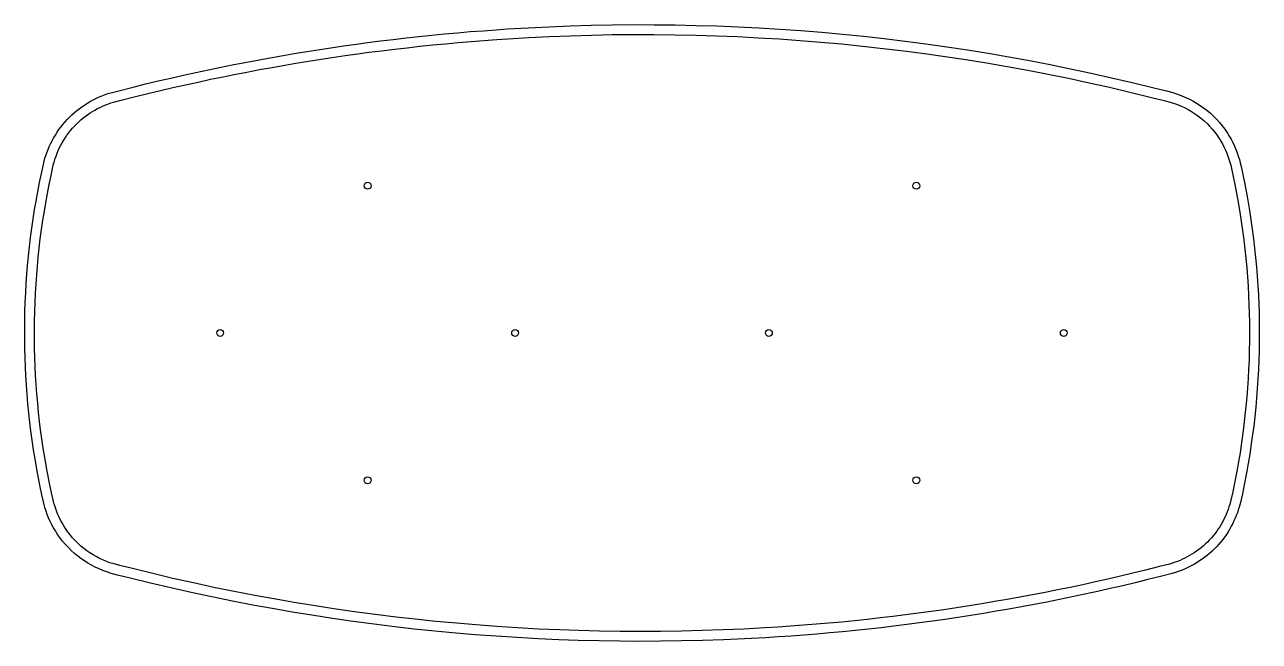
# Model space of a CAD drawing. Header units: millimetres. Extents: x 0 to 1800, y 0 to 900.
import ezdxf

# ---------------------------------------------------------------- set-up
doc = ezdxf.new("R2010")
doc.units = ezdxf.units.MM
for name, color, linetype in [('AYAK_DELIK_D10x14', 6, 'Continuous'), ('PAH_V91_ALT_14', 3, 'Continuous'), ('TABLA', 1, 'Continuous')]:
    doc.layers.add(name, color=color, linetype=linetype)

msp = doc.modelspace()

# ---------------------------------------------------------------- linework, layer by layer
at = {"layer": 'AYAK_DELIK_D10x14'}
for centre in [(500, 665), (1300, 665), (285, 450), (715, 450), (1085, 450), (1515, 450), (500, 235), (1300, 235)]:
    msp.add_circle(centre, 5, dxfattribs=at)
at = {"layer": 'PAH_V91_ALT_14'}
msp.add_lwpolyline([(41.1, 692.5), (42.2, 697.1), (43.3, 700.8), (44.4, 704.6), (45.7, 708.2), (47.4, 712.6), (48.9, 716.2), (50.5, 719.7), (52.6, 723.9), (54.5, 727.3), (56.9, 731.4), (59.4, 735.3), (61.6, 738.5), (63.9, 741.6), (66.8, 745.3), (69.8, 748.9), (72.4, 751.8), (75.1, 754.5), (78.5, 757.8), (82, 760.9), (85, 763.4), (88, 765.8), (91.8, 768.6), (95.7, 771.2), (98.9, 773.3), (102.3, 775.3), (106.4, 777.5), (109.9, 779.3), (113.4, 780.9), (117, 782.4), (121.4, 784.1), (125.8, 785.7), (129.4, 786.8), (138.8, 789.3), (161.5, 795), (179.7, 799.5), (197.9, 803.9), (216.1, 808.1), (234.4, 812.3), (252.7, 816.3), (271, 820.2), (287.1, 823.5), (305.4, 827.3), (323.8, 830.8), (342.2, 834.3), (360.7, 837.7), (379.1, 840.9), (395.3, 843.7), (413.8, 846.7), (432.3, 849.7), (448.5, 852.1), (467, 854.8), (485.6, 857.4), (501.8, 859.6), (520.4, 862), (539, 864.3), (557.6, 866.4), (576.2, 868.5), (594.9, 870.4), (613.5, 872.2), (632.2, 873.9), (650.8, 875.5), (669.5, 877), (688.2, 878.3), (704.5, 879.4), (734.9, 881.2), (765.3, 882.7), (795.8, 883.9), (826.2, 884.8), (856.6, 885.4), (887.1, 885.7), (917.5, 885.6), (948, 885.3), (978.4, 884.7), (1008.8, 883.8), (1039.2, 882.5), (1069.6, 881), (1100, 879.1), (1130.4, 877), (1160.7, 874.5), (1191.1, 871.8), (1221.3, 868.7), (1251.6, 865.4), (1281.8, 861.7), (1312, 857.8), (1342.2, 853.5), (1372.3, 849), (1402.3, 844.1), (1432.3, 838.9), (1462.3, 833.5), (1492.2, 827.7), (1522, 821.7), (1551.8, 815.3), (1581.5, 808.7), (1611.1, 801.7), (1643, 793.9), (1661.1, 789.3), (1669.8, 787), (1675, 785.4), (1680.9, 783.3), (1685.9, 781.2), (1690.8, 778.9), (1696.4, 776), (1701.1, 773.3), (1705.7, 770.4), (1710.1, 767.2), (1714.4, 763.9), (1719.2, 759.9), (1723.8, 755.6), (1727.6, 751.8), (1731.2, 747.7), (1734.7, 743.5), (1737.9, 739.1), (1741.5, 734), (1743.9, 730), (1746.3, 726), (1748.4, 721.8), (1750.8, 716.9), (1752.6, 712.6), (1754.3, 708.2), (1755.8, 703.8), (1757.2, 699.4), (1758.4, 694.8), (1759.5, 689.9), (1762, 678.3), (1764.4, 666.6), (1768.2, 646.5), (1771.6, 626.3), (1773.7, 612.9), (1775.6, 599.4), (1777.4, 585.9), (1778.9, 572.3), (1780.4, 558.8), (1781.6, 545.2), (1782.7, 531.8), (1783.6, 518.2), (1784.4, 504.6), (1784.9, 491), (1785.3, 478.9), (1785.6, 465.2), (1785.7, 451.6), (1785.6, 438), (1785.4, 424.6), (1785, 410.9), (1784.4, 397.3), (1783.7, 383.7), (1782.8, 370.1), (1781.8, 356.5), (1780.5, 342.9), (1779.1, 329.4), (1777.6, 315.8), (1776, 303.8), (1774.2, 290.3), (1771.9, 275.3), (1769.7, 261.9), (1767.3, 248.5), (1764.4, 233.4), (1761.3, 218.4), (1758.6, 206), (1756.9, 199.8), (1755.8, 196.2), (1754.6, 192.5), (1753.2, 188.8), (1751.7, 185.2), (1750.1, 181.7), (1748.4, 178.2), (1746.7, 174.7), (1744.3, 170.6), (1742.3, 167.3), (1740.2, 164.1), (1738, 160.9), (1735.1, 157.1), (1732.7, 154.1), (1730.2, 151.1), (1727, 147.7), (1724.3, 144.9), (1721.5, 142.2), (1718, 139.1), (1715, 136.6), (1712, 134.2), (1708.2, 131.4), (1705, 129.2), (1701.7, 127.1), (1698.4, 125.1), (1695, 123.2), (1691.5, 121.4), (1688, 119.7), (1684.4, 118.2), (1680.8, 116.7), (1677.2, 115.3), (1673.5, 114.1), (1669, 112.8), (1654.4, 109), (1634, 103.8), (1615.8, 99.4), (1597.5, 95), (1579.3, 90.8), (1561, 86.7), (1542.7, 82.7), (1524.4, 78.8), (1506, 75.1), (1487.7, 71.4), (1469.3, 67.8), (1450.9, 64.4), (1432.4, 61.1), (1414, 57.9), (1395.5, 54.8), (1377, 51.8), (1358.5, 48.9), (1339.9, 46.2), (1321.4, 43.5), (1302.8, 41), (1284.3, 38.6), (1265.7, 36.3), (1247.1, 34.1), (1228.4, 32), (1209.8, 30.1), (1191.2, 28.2), (1172.5, 26.5), (1153.8, 24.9), (1135.2, 23.4), (1116.5, 22), (1097.8, 20.7), (1079.1, 19.6), (1048.7, 17.9), (1018.3, 16.6), (987.9, 15.6), (957.4, 14.8), (927, 14.4), (896.5, 14.3), (868.4, 14.5), (838, 14.9), (807.6, 15.7), (779.5, 16.7), (749.1, 18), (718.7, 19.7), (688.3, 21.6), (657.9, 23.9), (629.9, 26.3), (599.6, 29.1), (569.3, 32.3), (541.4, 35.4), (511.2, 39.2), (481, 43.2), (450.9, 47.5), (420.8, 52.1), (393.1, 56.7), (363.1, 61.9), (335.4, 66.9), (305.6, 72.7), (275.7, 78.8), (246, 85.2), (216.2, 91.8), (186.6, 98.8), (157, 106.1), (138.9, 110.7), (130.3, 113), (124.3, 114.8), (119.2, 116.7), (114.1, 118.8), (109.2, 121.1), (104.3, 123.6), (99.6, 126.3), (95, 129.2), (90.5, 132.3), (86.2, 135.6), (82, 139.1), (77.9, 142.7), (73.5, 147.1), (69.8, 151.1), (66.3, 155.3), (62.5, 160.3), (59.4, 164.7), (56.9, 168.6), (54.5, 172.7), (52.3, 176.8), (50.2, 181), (48, 186), (46.2, 190.3), (44.7, 194.7), (43.3, 199.2), (42.2, 202.9), (41.3, 206.7), (39.1, 216.7), (36.6, 228.4), (32.8, 248.3), (29.2, 268.4), (27.1, 281.9), (25.1, 295.4), (23.3, 308.9), (21.8, 320.9), (20.3, 334.5), (19, 347.8), (17.8, 361.4), (16.8, 375), (16, 388.6), (15.4, 400.7), (14.9, 414.3), (14.5, 428), (14.3, 441.4), (14.3, 455), (14.4, 467.1), (14.7, 480.8), (15.2, 494.4), (15.8, 508), (16.6, 521.4), (17.6, 535), (18.6, 547.1), (19.8, 560.7), (21.2, 574), (22.8, 587.5), (24.6, 601.1), (26.6, 614.6), (28.7, 628), (30.7, 640), (33.1, 653.4), (35.6, 666.6), (38.4, 679.9)], close=True, dxfattribs=at)
at = {"layer": 'TABLA'}
msp.add_lwpolyline([(27.2, 695.7), (28.4, 700.7), (29.5, 704.9), (30.8, 709), (32.3, 713.1), (34.1, 718), (35.8, 722), (37.6, 725.9), (40, 730.6), (42, 734.4), (44.7, 738.8), (47.5, 743.2), (49.9, 746.8), (52.5, 750.3), (55.7, 754.4), (59.1, 758.3), (62, 761.5), (65, 764.6), (68.7, 768.3), (72.6, 771.7), (75.9, 774.5), (79.3, 777.2), (83.5, 780.3), (87.8, 783.2), (91.5, 785.5), (95.2, 787.7), (99.8, 790.2), (103.7, 792.2), (107.6, 794), (111.6, 795.7), (116.4, 797.6), (121.3, 799.3), (125.5, 800.5), (135.2, 803.1), (158, 808.9), (176.3, 813.4), (194.6, 817.8), (212.9, 822.1), (231.3, 826.2), (249.7, 830.3), (268.1, 834.2), (284.2, 837.6), (302.7, 841.3), (321.1, 844.9), (339.6, 848.4), (358.1, 851.8), (376.7, 855), (392.9, 857.8), (411.5, 860.9), (430.1, 863.8), (446.4, 866.3), (465, 869), (483.6, 871.6), (499.9, 873.8), (518.6, 876.2), (537.3, 878.5), (556, 880.6), (574.7, 882.7), (593.4, 884.6), (612.2, 886.5), (630.9, 888.2), (649.7, 889.8), (668.4, 891.2), (687.2, 892.6), (703.6, 893.7), (734.2, 895.5), (764.7, 897), (795.3, 898.2), (825.8, 899.1), (856.4, 899.7), (887, 900), (917.6, 899.9), (948.2, 899.6), (978.8, 899), (1009.3, 898.1), (1039.9, 896.8), (1070.4, 895.3), (1101, 893.4), (1131.5, 891.3), (1162, 888.8), (1192.4, 886), (1222.8, 883), (1253.2, 879.6), (1283.6, 875.9), (1313.9, 871.9), (1344.2, 867.7), (1374.5, 863.1), (1404.7, 858.2), (1434.8, 853), (1464.9, 847.5), (1494.9, 841.8), (1524.9, 835.7), (1554.8, 829.3), (1584.7, 822.6), (1614.4, 815.6), (1646.4, 807.8), (1664.7, 803.2), (1673.7, 800.8), (1679.5, 799), (1686, 796.6), (1691.6, 794.3), (1697.1, 791.8), (1703.3, 788.6), (1708.5, 785.5), (1713.6, 782.2), (1718.6, 778.8), (1723.4, 775.1), (1728.7, 770.6), (1733.8, 765.9), (1738, 761.5), (1742.1, 757), (1745.9, 752.3), (1749.6, 747.5), (1753.5, 741.8), (1756.2, 737.4), (1758.8, 732.8), (1761.2, 728.2), (1763.8, 722.8), (1765.9, 718), (1767.7, 713.1), (1769.4, 708.2), (1770.9, 703.2), (1772.3, 698.2), (1773.4, 693), (1776, 681.2), (1778.4, 669.4), (1782.3, 649), (1785.7, 628.6), (1787.8, 615), (1789.8, 601.3), (1791.6, 587.6), (1793.2, 573.9), (1794.6, 560.2), (1795.9, 546.4), (1796.9, 532.9), (1797.9, 519.1), (1798.6, 505.3), (1799.2, 491.5), (1799.6, 479.2), (1799.9, 465.4), (1800, 451.6), (1799.9, 437.8), (1799.7, 424.2), (1799.3, 410.4), (1798.7, 396.6), (1798, 382.8), (1797.1, 369.1), (1796, 355.3), (1794.8, 341.6), (1793.3, 327.8), (1791.8, 314.1), (1790.2, 301.9), (1788.3, 288.2), (1786, 273.1), (1783.7, 259.5), (1781.3, 245.9), (1778.4, 230.6), (1775.3, 215.4), (1772.5, 202.6), (1770.7, 195.9), (1769.4, 191.8), (1768, 187.7), (1766.5, 183.6), (1764.9, 179.6), (1763.1, 175.7), (1761.2, 171.8), (1759.2, 167.9), (1756.7, 163.4), (1754.4, 159.7), (1752, 156.1), (1749.6, 152.5), (1746.4, 148.3), (1743.7, 145), (1740.9, 141.7), (1737.4, 137.8), (1734.4, 134.7), (1731.3, 131.7), (1727.4, 128.3), (1724.1, 125.5), (1720.7, 122.8), (1716.5, 119.7), (1712.9, 117.3), (1709.2, 114.9), (1705.5, 112.7), (1701.7, 110.6), (1697.9, 108.6), (1694, 106.7), (1690, 105), (1686, 103.4), (1681.9, 101.9), (1677.8, 100.5), (1672.9, 99), (1657.9, 95.1), (1637.4, 90), (1619.1, 85.5), (1600.8, 81.1), (1582.5, 76.9), (1564.1, 72.8), (1545.7, 68.7), (1527.3, 64.8), (1508.9, 61), (1490.4, 57.4), (1471.9, 53.8), (1453.4, 50.3), (1434.9, 47), (1416.4, 43.8), (1397.8, 40.7), (1379.2, 37.7), (1360.6, 34.8), (1342, 32), (1323.4, 29.4), (1304.7, 26.8), (1286.1, 24.4), (1267.4, 22.1), (1248.7, 19.9), (1230, 17.8), (1211.3, 15.8), (1192.5, 14), (1173.8, 12.2), (1155, 10.6), (1136.3, 9.1), (1117.5, 7.7), (1098.7, 6.4), (1079.9, 5.3), (1049.4, 3.6), (1018.8, 2.3), (988.3, 1.3), (957.7, 0.5), (927.1, 0.1), (896.5, 0), (868.3, 0.2), (837.7, 0.6), (807.1, 1.4), (778.9, 2.4), (748.4, 3.8), (717.8, 5.4), (687.3, 7.4), (656.8, 9.7), (628.7, 12), (598.2, 14.9), (567.8, 18), (539.7, 21.2), (509.4, 25), (479.1, 29), (448.8, 33.4), (418.6, 38), (390.7, 42.6), (360.6, 47.8), (332.8, 52.9), (302.8, 58.7), (272.8, 64.8), (242.9, 71.2), (213, 77.9), (183.3, 84.9), (153.6, 92.2), (135.3, 96.8), (126.3, 99.2), (119.7, 101.3), (114, 103.4), (108.4, 105.7), (102.9, 108.2), (97.5, 111), (92.2, 114), (87.1, 117.3), (82.1, 120.7), (77.3, 124.4), (72.6, 128.3), (68.1, 132.3), (63.2, 137.2), (59.1, 141.7), (55.2, 146.3), (50.9, 151.8), (47.5, 156.8), (44.7, 161.2), (42, 165.6), (39.6, 170.2), (37.3, 174.9), (34.8, 180.4), (32.9, 185.2), (31.1, 190.1), (29.5, 195.1), (28.4, 199.3), (27.3, 203.5), (25.1, 213.7), (22.6, 225.6), (18.7, 245.7), (15.1, 266.1), (13, 279.7), (11, 293.4), (9.1, 307), (7.6, 319.2), (6.1, 333), (4.8, 346.5), (3.6, 360.2), (2.6, 374), (1.7, 387.8), (1.1, 400.1), (0.6, 413.9), (0.2, 427.7), (0, 441.3), (0, 455.1), (0.1, 467.4), (0.4, 481.2), (0.9, 495), (1.5, 508.8), (2.3, 522.3), (3.3, 536.1), (4.3, 548.3), (5.6, 562.1), (7, 575.6), (8.7, 589.3), (10.5, 603), (12.4, 616.7), (14.5, 630.3), (16.6, 642.4), (19, 656), (21.6, 669.4), (24.4, 682.9)], close=True, dxfattribs=at)

doc.saveas('drawing.dxf')
